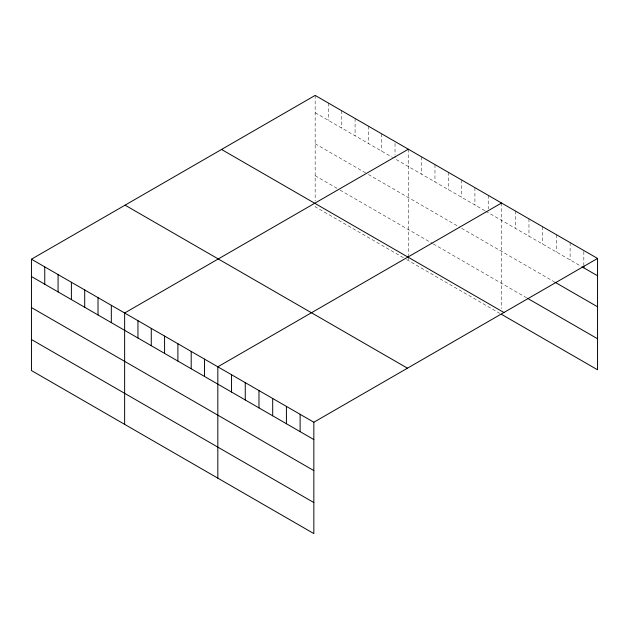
<?xml version="1.0" encoding="UTF-8"?>
<svg xmlns="http://www.w3.org/2000/svg" width="629" height="629" viewBox="0 0 629 629"><rect width="100%" height="100%" fill="white"/><g stroke="black" fill="none" stroke-linecap="round" stroke-linejoin="round"><path stroke-width="0.47" stroke-dasharray="3.15 2.36" d="M315.16 95.411L315.16 200.942M315.16 112.733L392.535 157.407M484.896 210.731L395.036 158.846L395.036 155.961M485.73 211.21L581.416 266.452M315.16 143.758L366.746 173.541M368.405 174.5L459.933 227.344M461.6 228.303L553.984 281.643M315.16 175.727L339.29 189.659M340.116 190.139L432.477 243.462M433.31 243.942L526.552 297.776M403.354 257.678L315.16 206.76L315.16 204.818M406.68 259.596L499.874 313.399M583.83 251.49L583.83 264.966M570.118 242.605L570.118 259.934M556.398 234.688L556.398 252.009M542.685 226.77L542.685 244.091M528.965 218.853L528.965 236.174M515.253 210.935L515.253 228.256M501.533 203.01L501.533 308.54M488.222 195.328L488.222 208.797M474.911 187.639L474.911 204.968M461.6 179.957L461.6 197.278M448.288 172.267L448.288 189.588M434.969 164.586L434.969 181.907M421.658 156.896L421.658 174.217M408.347 149.215L408.347 255.712M408.347 256.679L408.347 260.555M395.036 143.451L395.036 155.001M381.724 133.835L381.724 151.164M368.405 126.154L368.405 143.475M355.094 118.464L355.094 135.785M341.783 110.783L341.783 128.104M328.472 103.093L328.472 120.414"/><path stroke-width="0.94" d="M31.45 259.203L313.84 422.24L313.84 533.589L31.45 370.552L31.45 259.203L315.16 95.411L597.55 258.448L597.55 369.797L501.533 314.358M408.347 149.215L124.636 313.006L124.636 424.355M501.533 203.01L217.831 366.809L217.831 478.158M313.84 422.24L597.55 258.448M582.218 266.916L597.55 275.769M554.786 282.106L597.55 306.795M527.354 298.24L597.55 338.764M221.534 149.458L503.923 312.503M125.077 205.156L407.466 368.193M31.45 276.532L313.84 439.569M31.45 307.557L313.84 470.594M31.45 339.526L313.84 502.563M583.83 265.925L583.83 267.852M300.127 414.322L300.127 431.643M286.407 406.405L286.407 423.726M272.695 398.487L272.695 415.808M258.975 390.57L258.975 407.891M245.263 382.652L245.263 399.973M231.543 374.727L231.543 392.056M204.519 359.128L204.519 376.449M191.2 351.438L191.2 368.759M177.889 343.756L177.889 361.077M164.578 336.067L164.578 353.388M151.267 328.377L151.267 345.706M137.955 320.696L137.955 338.017M111.325 305.324L111.325 322.646M98.014 297.635L98.014 314.956M84.703 289.953L84.703 307.274M71.391 282.264L71.391 299.585M58.072 274.574L58.072 291.903M44.761 266.893L44.761 284.214"/></g></svg>
